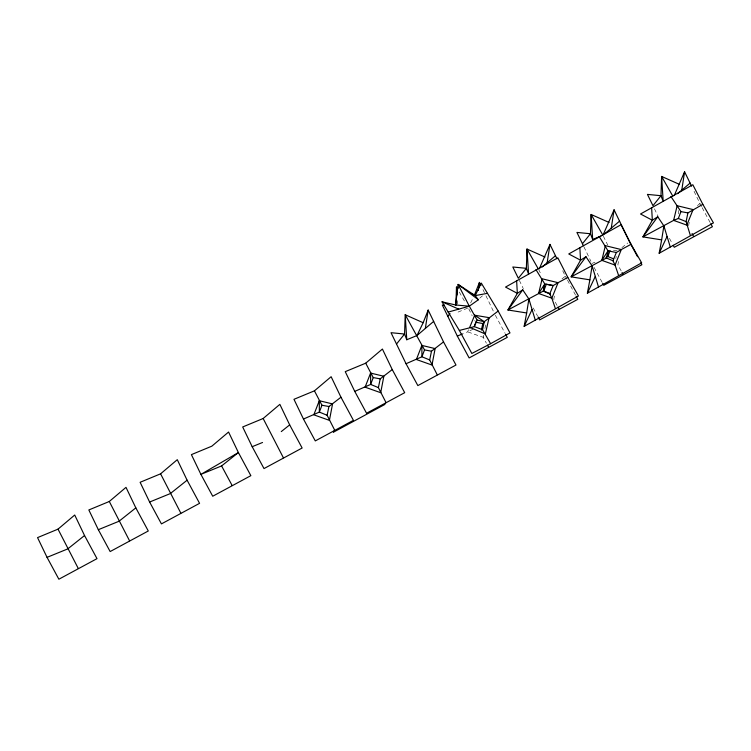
<?xml version="1.0" encoding="UTF-8"?>
<svg xmlns="http://www.w3.org/2000/svg" width="751" height="751" viewBox="0 0 751 751"><rect width="100%" height="100%" fill="white"/><g stroke="black" fill="none" stroke-linecap="round" stroke-linejoin="round"><path stroke-width="0.56" stroke-dasharray="3.75 2.82" d="M483.682 335.19L483.259 337.377L486.413 343.235M484.939 328.609L485.991 323.127M554.407 296.054L553.778 299.349L557.449 306.173M618.514 261.479L617.885 264.774L621.556 271.599M688.611 225.638L689.24 222.352M615.811 258.579L616.261 256.391M468.511 329.67L467.666 331.848L463.527 333.528M470.652 302.935L473.017 298.016M479.711 298.185L482.48 295.847M561.964 278.884L565.325 276.208L561.889 269.027M621.875 247.652L627.752 242.967M697.426 205.605L699.951 203.596L693.07 189.233M473.214 329.107L467.666 331.848L483.259 337.377L481.879 334.326M458.054 312.087L468.286 307.854M591.938 263.451L595.036 262.183M613.417 250.196L617.406 250.928M474.745 320.452L475.805 322.263M459.293 292.026L465.479 302.906M669.432 238.339L672.117 243.305M594.088 267.431L602.142 282.338M533.201 307.966L537.5 315.918M699.951 203.596L701.575 206.609M702.11 207.614L710.239 222.7M565.325 276.208L566.949 279.222M567.493 280.226L575.623 295.303M495.35 315.251L505.104 333.341M603.391 236.236L607.766 245.136M538.805 269.825L540.26 272.791M468.774 308.849L472.182 315.767M482.977 289.614L484.479 292.693M654.45 208.797L657.951 216.072M583.94 246.835L590.934 261.376M519.335 280.367L523.334 288.675M485.963 295.772L493.829 312.191M457.34 300.719L457.556 304.136M678.303 210.505L678.322 213.913"/><path stroke-width="1.13" d="M455.895 305.225L456.477 287.079L458.589 288.018M455.594 304.981L458.11 284.404L475.214 295.603L478.368 299.762L469.309 306.183L448.178 312.106L442.039 301.827L455.594 304.981L469.309 306.183L477.12 320.104L474.36 326.638L459.349 330.431L448.178 312.106M425.348 328.45L428.173 310.088L443.531 341.902L455.988 365.024L417.847 385.592L406.038 363.728L391.018 332.693L404.573 334.026L406.77 339.752L417.002 335.519L433.693 321.381M478.227 290.459L479.457 282.423L480.969 285.511M547.15 262.756L549.976 244.394L556.97 258.766M611.258 228.182L614.083 209.82L629.432 241.634L637.552 256.711M681.767 190.144L684.593 171.782L691.587 186.154M526.658 312.97L528.901 299.011L522.762 289.877L517.336 293.331L507.929 309.985L526.658 312.97L524.16 326.366L578.448 295.978L567.831 277.419L557.833 257.837L505.526 287.079L517.336 293.331L516.632 280.752M589.873 279.851L592.117 265.882L585.977 256.758L580.561 260.203L571.145 276.856L589.873 279.851L587.376 293.237L641.664 262.85L631.047 244.291L621.049 224.718L568.751 253.96L580.561 260.203L579.847 247.633M661.65 239.879L663.893 225.92L657.763 216.786L652.337 220.24L642.922 236.894L661.65 239.879L659.162 253.275L713.45 222.887L702.833 204.328L692.826 184.746L640.528 213.988L652.337 220.24L651.624 207.661M334.664 430.116L327.107 415.265L328.929 406.526L340.963 397.223L331.135 376.711L314.434 390.839L293.97 399.307L303.47 419.049L315.289 440.912L353.421 420.344L340.963 397.223M385.948 402.461L378.391 387.61L380.213 378.861L392.247 369.567L382.409 349.046L365.718 363.184L345.253 371.651L354.754 391.384L366.563 413.247L404.705 392.679L392.247 369.567M437.232 374.796L429.675 359.945L431.496 351.205L443.531 341.902M481.419 330.102L482.78 323.54L484.602 322.235M690.347 235.373L686.095 221.639L687.916 212.899L702.833 204.328M498.166 311.045L509.985 332.9L490.61 343.695L482.555 329.68L484.264 321.691L498.166 311.045L481.278 283.071L475.214 295.603L487.418 293.35M522.762 289.877L507.929 309.985L543.208 291.125L544.794 283.981L535.97 269.637M585.977 256.758L571.145 276.856L606.423 258.006L608.019 250.862L599.185 236.509M555.346 308.464L551.844 298.213L538.617 293.481L542.147 278.799L558.087 282.686L567.831 277.419M618.561 275.335L615.06 265.084L601.833 260.362L605.372 245.671L621.302 249.567L631.047 244.291M314.434 390.839L321.954 405.249L319.363 412.092L303.47 419.049M365.718 363.184L373.238 377.584L370.647 384.428L354.754 391.384M417.002 335.519L423.151 322.723L405.193 314.744L424.522 349.919L421.931 356.772L406.038 363.728M474.322 326.178L475.43 323.24M550.511 293.857L543.733 291.078L546.315 284.225L553.299 285.502M610.047 250.627L607.831 256.495L605.982 257.415M657.763 216.786L642.922 236.894L673.619 220.39L678.35 218.466L680.932 211.613L670.962 196.546M319.297 400.724L313.815 414.824L329.407 420.363L332.562 403.916L319.297 400.724L319.363 412.092L327.107 415.265M370.581 373.069L365.099 387.169L380.691 392.707L383.845 376.26L370.581 373.069L370.647 384.428L378.391 387.61M421.865 345.404L416.383 359.504L431.975 365.042L435.129 348.595L421.865 345.404L421.931 356.772L429.675 359.945M423.151 322.723L428.173 310.088M479.457 282.423L474.435 295.059L471.271 293.65M539.274 268.839L549.976 244.394M603.382 234.265L614.083 209.82M674.37 195.241L684.593 171.782M474.688 315.223L469.704 327.342L485.334 333.979L489.108 317.654L474.688 315.223L484.264 321.691L477.12 320.104M549.741 293.885L553.14 285.615L558.087 282.686L551.844 298.213L549.741 293.885L543.208 291.125M612.957 260.766L616.355 252.496L621.302 249.567L615.06 265.084L612.957 260.766L606.423 258.006M524.16 326.366L532.074 309.515M587.376 293.237L595.299 276.396M659.162 253.275L667.076 236.434M334.402 430.539L333.378 432.219L384.662 404.554L385.685 402.883M538.617 293.481L544.794 283.981L553.14 285.615M601.833 260.362L608.019 250.862L616.355 252.496M396.537 343.986L404.573 334.026L405.193 314.744L406.77 339.752M505.648 334.345L507.272 337.359L469.131 357.927L457.321 336.063L447.821 316.321L450.009 313.608M583.443 245.793L582.438 243.718L590.474 233.749L591.103 214.467L609.061 222.456M58.015 529.145L74.715 515.017L84.544 535.529L97.001 558.65L58.869 579.218L47.05 557.355L37.55 537.613L58.015 529.145L78.245 568.423M109.299 501.49L125.999 487.352L135.828 507.873L148.285 530.985L110.153 551.553L98.334 529.69L88.834 509.957L109.299 501.49L129.529 540.767M160.583 473.825L177.283 459.687L187.112 480.208L199.569 503.33L161.437 523.898L149.618 502.034L140.118 482.292L160.583 473.825L180.813 513.102M263.15 418.504L279.851 404.367L289.679 424.888L302.137 448.009L264.005 468.577L252.186 446.704L242.686 426.972L263.15 418.504L283.38 457.781M542.147 266.999L555.496 255.687M604.574 233.833L619.603 221.113M677.599 193.683L690.113 183.075M84.544 535.529L67.74 548.915L47.05 557.355M135.828 507.873L119.024 521.25L98.334 529.69M187.112 480.208L170.308 493.595L149.618 502.034M221.592 465.93L238.396 452.553L228.567 432.032L211.866 446.16L191.402 454.627L200.902 474.369L212.721 496.233L250.853 475.665L238.396 452.553L200.902 474.369L221.592 465.93L232.097 485.437M281.278 431.581L289.679 424.888M576.158 296.307L577.782 299.33L539.65 319.898L538.035 316.913M640.81 262.737L641.889 264.746L603.757 285.314L602.678 283.334M710.784 223.704L712.408 226.718L674.267 247.286L673.196 245.295M490.61 343.695L471.853 353.468L459.349 330.431M582.438 243.718L576.918 232.416L590.474 233.749L592.67 239.485L600.866 236.096M457.321 336.063L462.494 333.951M252.186 446.704L262.531 442.489M444.554 305.253L442.301 305.028L447.821 316.321M680.932 211.613L687.916 212.899M475.805 322.263L482.78 323.54M424.522 349.919L431.496 351.205M373.238 377.584L380.213 378.861M321.954 405.249L328.929 406.526M474.36 326.638L482.555 329.68M678.35 218.466L686.095 221.639M613.642 258.879L607.831 256.495L607.803 250.815M442.039 301.827L458.748 309.14M679.571 184.417L661.612 176.438L660.993 195.72L663.189 201.446L661.612 176.438L672.858 196.227M544.954 257.03L526.995 249.05L526.367 268.332L528.573 274.059L526.995 249.05L538.242 268.83M478.368 299.762L458.11 284.404L469.309 306.183M602.912 235.251L591.103 214.467L592.67 239.485M457.603 289.06L456.477 287.079L456.983 295.04M692.075 233.561L693.652 236.49M622.081 272.575L623.133 274.528M557.974 307.15L559.026 309.102M487.465 345.188L488.516 347.131M663.893 225.92L670.258 246.948M592.117 265.882L598.472 286.91M528.901 299.011L535.256 320.029M543.705 286.525L543.733 291.078M677.149 205.708L673.619 220.39L686.846 225.122L693.079 209.595L677.149 205.708M526.367 268.332L518.331 278.292L512.811 266.99L526.367 268.332M660.993 195.72L652.957 205.68L647.437 194.387L660.993 195.72"/></g></svg>
